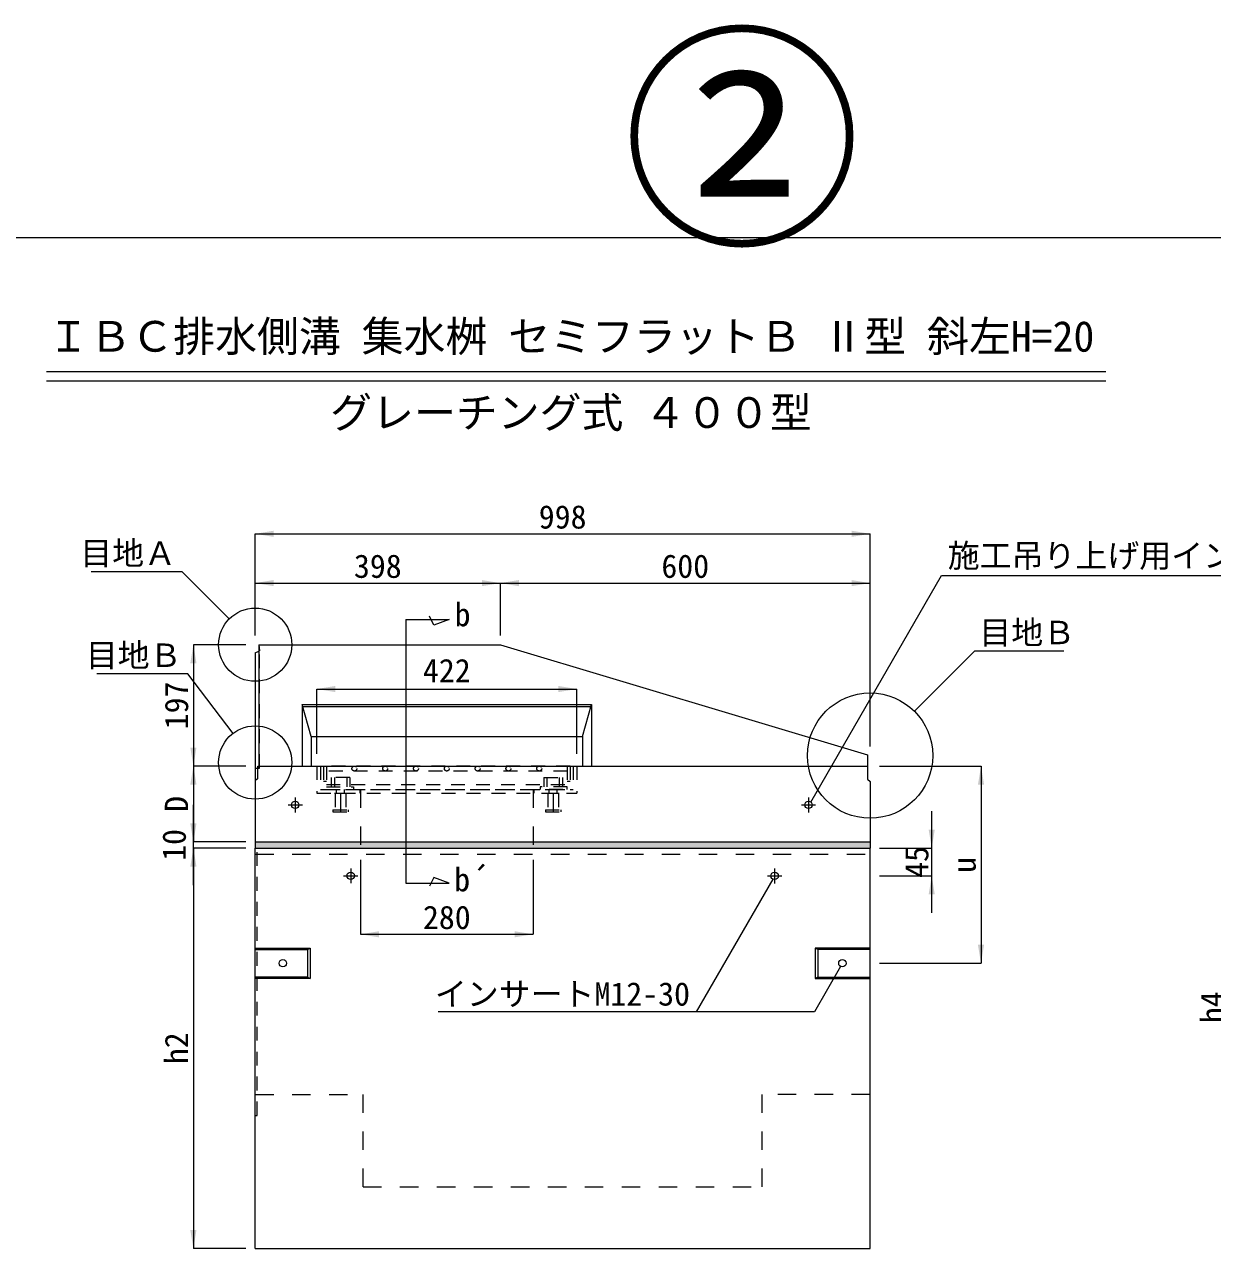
# Model space of a CAD drawing. Units: millimetres at full size. Extents: x -36174 to -11409, y 24892 to 47415.
# Drawn here: x -18764 to -16836, y 42318 to 44304 of the extents above; entities that cross this region are included whole.
import ezdxf
from ezdxf.enums import TextEntityAlignment as Align

# ---------------------------------------------------------------- set-up
doc = ezdxf.new("R2010")
doc.units = ezdxf.units.MM
doc.header["$LTSCALE"] = 30
doc.linetypes.add('USER1', pattern=[1.35, 0.75, -0.6])
doc.linetypes.add('USER2', pattern=[2, 1, -1])
for name, color, linetype, lineweight in [('0_2', 7, 'Continuous', 13), ('側溝・本体', 7, 'Continuous', 9), ('寸法引出', 7, 'Continuous', 9), ('寸法線', 7, 'Continuous', 9), ('本体', 2, 'Continuous', 20), ('枠', 5, 'Continuous', 5), ('補助線', 8, 'Continuous', 9), ('ｲﾝｻｰﾄ', 3, 'USER1', 9), ('ｸﾞﾚｰﾁﾝｸﾞ', 7, 'USER1', 5)]:
    doc.layers.add(name, color=color, linetype=linetype, lineweight=lineweight)
doc.layers.add('ﾊｯﾁﾝｸﾞ', color=8, linetype='Continuous')
doc.styles.add('ＭＳ ゴシック', font='')
doc.styles.get('ＭＳ ゴシック').set_extended_font_data('MS Gothic')

# ---------------------------------------------------------------- blocks, each defined once
blk = doc.blocks.new('filled_arrow')
at = {"color": 0, "linetype": 'Continuous', "lineweight": -2}
blk.add_solid([(7.5, 1.25), (0, 0), (7.5, -1.25)], dxfattribs=at)

msp = doc.modelspace()

# ---------------------------------------------------------------- hatches: boundary and pattern name
at = {"layer": '寸法線'}
msp.add_hatch(color=256, dxfattribs=at).paths.add_polyline_path([(-17439.88, 42775.25), (-17440.85, 42774.08), (-17440.41, 42773.83)])
at = {"layer": 'ﾊｯﾁﾝｸﾞ'}
msp.add_hatch(color=256, dxfattribs=at).paths.add_polyline_path([(-18389.88, 42977.69), (-18389.88, 42967.69), (-18367.87, 42967.68), (-17391.88, 42967.68), (-17391.88, 42977.69)])

# ---------------------------------------------------------------- linework, layer by layer
at = {"layer": '側溝・本体', "lineweight": 20}
for p, q in [((-18728.68, 43741.25), (-17009.49, 43741.25)), ((-18728.68, 43726.25), (-17009.17, 43726.25))]:
    msp.add_line(p, q, dxfattribs=at)
at = {"layer": '側溝・本体'}
for p, q in [((-18313.88, 43200.59), (-17843.88, 43200.59)), ((-18298.88, 43148.68), (-18313.88, 43200.59)), ((-18313.88, 43200.59), (-18313.88, 43100.66)), ((-18313.01, 43197.59), (-17844.74, 43197.59)), ((-17858.88, 43148.68), (-17843.88, 43200.59)), ((-17843.88, 43200.59), (-17843.88, 43100.66)), ((-18298.88, 43148.68), (-17858.88, 43148.68)), ((-18298.88, 43148.68), (-18298.88, 43100.66)), ((-17858.88, 43148.68), (-17858.88, 43100.66)), ((-17396.38, 43079.69), (-17391.88, 43075.69)), ((-18336.45, 43037.69), (-18313.25, 43037.69)), ((-18324.88, 43049.49), (-18324.88, 43025.42)), ((-17503.45, 43037.69), (-17480.25, 43037.69)), ((-17491.88, 43049.49), (-17491.88, 43025.42)), ((-18234.85, 42934.49), (-18234.85, 42910.41)), ((-17546.88, 42934.25), (-17546.88, 42910.18)), ((-18246.42, 42922.68), (-18223.22, 42922.68)), ((-17558.45, 42922.45), (-17535.25, 42922.45))]:
    msp.add_line(p, q, dxfattribs=at)
at = {"layer": '側溝・本体', "linetype": 'USER2'}
for p, q in [((-18218.88, 43062.68), (-18218.88, 42957.69)), ((-17938.88, 43062.68), (-17938.88, 42957.69)), ((-18389.88, 42957.69), (-17391.88, 42957.69)), ((-18389.88, 42567.68), (-18214.88, 42567.68)), ((-18214.88, 42417.68), (-18214.88, 42567.68)), ((-17391.88, 42567.68), (-17566.88, 42567.68)), ((-17566.88, 42417.68), (-17566.88, 42567.68)), ((-18214.88, 42417.68), (-17566.88, 42417.68))]:
    msp.add_line(p, q, dxfattribs=at)
at = {"layer": '側溝・本体', "lineweight": 13}
msp.add_line((-18389.88, 42977.69), (-17391.88, 42977.69), dxfattribs=at)
at = {"layer": '寸法引出'}
for p, q in [((-18145.36, 43338.65), (-18145.36, 42910.7)), ((-18145.36, 43338.65), (-18075.11, 43338.65)), ((-18116.75, 43338.65), (-18075.11, 43338.65)), ((-18099.86, 43329.45), (-18107.02, 43343.77)), ((-18075.11, 43338.65), (-18099.86, 43329.45)), ((-18099.86, 42919.9), (-18107.02, 42905.58)), ((-18075.11, 42910.7), (-18099.86, 42919.9)), ((-18145.36, 42910.7), (-18075.11, 42910.7)), ((-18116.75, 42910.7), (-18075.11, 42910.7))]:
    msp.add_line(p, q, dxfattribs=at)
at = {"layer": '寸法線'}
for p, q in [((-18389.88, 43477.69), (-17391.88, 43477.69)), ((-18389.88, 43312.69), (-18389.88, 43477.69)), ((-17391.88, 43132.69), (-17391.88, 43477.69)), ((-18389.88, 43397.69), (-17991.88, 43397.69)), ((-18389.88, 43312.69), (-18389.88, 43397.69)), ((-17991.88, 43312.69), (-17991.88, 43397.69)), ((-17991.88, 43397.69), (-17391.88, 43397.69)), ((-17991.88, 43312.69), (-17991.88, 43397.69)), ((-17391.88, 43132.69), (-17391.88, 43397.69)), ((-18490.19, 43297.69), (-18490.19, 43100.68)), ((-18404.88, 43297.69), (-18490.19, 43297.69)), ((-18490.19, 43100.68), (-18490.19, 42977.69)), ((-18404.88, 43100.68), (-18490.19, 43100.68)), ((-18404.88, 43100.68), (-18490.19, 43100.68)), ((-17376.88, 43100.68), (-17211.88, 43100.68)), ((-17211.88, 43100.68), (-17211.88, 42780.68)), ((-18490.19, 42907.69), (-18490.19, 43037.69)), ((-17291.88, 42862.45), (-17291.88, 43027.68)), ((-18404.88, 42977.69), (-18490.19, 42977.69)), ((-18404.88, 42977.69), (-18490.19, 42977.69)), ((-18404.88, 42967.69), (-18490.19, 42967.69)), ((-18490.19, 42967.68), (-18490.19, 42317.68)), ((-18404.88, 42967.68), (-18490.19, 42967.68)), ((-17376.88, 42967.68), (-17291.88, 42967.68)), ((-18218.88, 42948.69), (-18218.88, 42827.69)), ((-17938.88, 42948.69), (-17938.88, 42827.69)), ((-17376.88, 42922.45), (-17291.88, 42922.45)), ((-18218.88, 42827.69), (-17938.88, 42827.69)), ((-17376.88, 42780.68), (-17211.88, 42780.68)), ((-18404.88, 42317.68), (-18490.19, 42317.68))]:
    msp.add_line(p, q, dxfattribs=at)
for points in [[(-18431.88, 43339.69), (-18508.38, 43416.19), (-18656.05, 43416.19)], [(-17488.06, 43042.31), (-17275.85, 43409.86), (-16652.04, 43409.86)], [(-17319.98, 43189.58), (-17222.07, 43287.5), (-17077.31, 43287.5)], [(-18425.5, 43153.38), (-18499.39, 43250.58), (-18646.65, 43250.58)], [(-17549.88, 42917.25), (-17674.22, 42701.89), (-18092.95, 42701.89)], [(-17439.88, 42775.25), (-17482.24, 42701.89), (-17674.22, 42701.89)]]:
    msp.add_lwpolyline(points, dxfattribs=at)
msp.add_lwpolyline([(-17439.88, 42775.25), (-17440.85, 42774.08), (-17440.41, 42773.83)], close=True, dxfattribs=at)
for centre, radius in [((-18389.88, 43297.69), 59.4), ((-17391.88, 43117.69), 101.68), ((-18389.88, 43106.52), 59.4)]:
    msp.add_circle(centre, radius, dxfattribs=at)
at = {"layer": '本体'}
for p, q in [((-18383.88, 43297.69), (-17991.88, 43297.69)), ((-18383.88, 43297.69), (-18383.88, 43287.26)), ((-17991.88, 43297.69), (-17396.38, 43119.04)), ((-18389.88, 43284.69), (-18383.88, 43287.26)), ((-18389.88, 43284.69), (-18389.88, 42967.69)), ((-17396.38, 43119.04), (-17396.38, 43079.69)), ((-18385.38, 43100.68), (-17396.38, 43100.68)), ((-17391.88, 43075.69), (-17391.88, 42967.68)), ((-18389.88, 42317.68), (-18389.88, 42967.69)), ((-18389.88, 42967.68), (-17391.88, 42967.68)), ((-18204.88, 42967.68), (-18106.94, 42967.68)), ((-17391.88, 42317.68), (-17391.88, 42967.68)), ((-18389.88, 42317.68), (-17391.88, 42317.68))]:
    msp.add_line(p, q, dxfattribs=at)
at = {"layer": '本体', "color": 4, "linetype": 'USER1', "lineweight": 5}
for p, q in [((-18383.88, 43297.69), (-18382.88, 43287.69)), ((-18383.88, 43287.26), (-18382.88, 43287.69)), ((-18382.88, 43097.52), (-18382.88, 43287.69)), ((-18385.38, 43097.52), (-18382.88, 43097.52)), ((-18386.88, 42533.68), (-18386.88, 42967.68)), ((-18389.88, 42533.68), (-18386.88, 42533.68))]:
    msp.add_line(p, q, dxfattribs=at)
at = {"layer": '本体', "lineweight": 5}
for p, q in [((-18383.88, 43287.26), (-18383.88, 43099.68)), ((-18389.88, 43097.52), (-18385.38, 43097.52))]:
    msp.add_line(p, q, dxfattribs=at)
at = {"layer": '本体', "lineweight": 9}
for q in [(-18385.38, 43100.68), (-18389.88, 43076.69)]:
    msp.add_line((-18385.38, 43080.69), q, dxfattribs=at)
at = {"layer": '本体', "linetype": 'USER1', "lineweight": 5}
msp.add_line((-18383.88, 43097.52), (-18383.88, 43099.68), dxfattribs=at)
at = {"layer": '本体', "color": 4, "lineweight": 5}
for p, q in [((-18389.88, 42805.18), (-18300.88, 42805.18)), ((-18389.88, 42803.18), (-18304.88, 42803.18)), ((-18304.88, 42803.18), (-18300.88, 42805.18)), ((-18304.88, 42803.18), (-18304.88, 42758.18)), ((-18300.88, 42805.18), (-18300.88, 42756.18)), ((-17391.88, 42805.18), (-17480.88, 42805.18)), ((-17476.88, 42803.18), (-17480.88, 42805.18)), ((-17480.88, 42805.18), (-17480.88, 42756.18)), ((-17391.88, 42803.18), (-17476.88, 42803.18)), ((-17476.88, 42803.18), (-17476.88, 42758.18)), ((-18304.88, 42758.18), (-18389.88, 42758.18)), ((-18300.88, 42756.18), (-18389.88, 42756.18)), ((-18304.88, 42758.18), (-18300.88, 42756.18)), ((-17476.88, 42758.18), (-17480.88, 42756.18)), ((-17480.88, 42756.18), (-17391.88, 42756.18)), ((-17476.88, 42758.18), (-17391.88, 42758.18))]:
    msp.add_line(p, q, dxfattribs=at)
at = {"layer": '枠', "lineweight": 20}
msp.add_line((-20399.92, 43958.36), (-14799.92, 43958.36), dxfattribs=at)
at = {"layer": '補助線'}
for p, q in [((-18289.88, 43225.8), (-17867.88, 43225.8)), ((-18289.88, 43120.68), (-18289.88, 43225.8)), ((-17867.88, 43120.68), (-17867.88, 43225.8)), ((-18251.38, 43056.68), (-18251.38, 43026.68)), ((-17906.38, 43056.68), (-17906.38, 43026.68))]:
    msp.add_line(p, q, dxfattribs=at)
at = {"layer": '補助線', "lineweight": 13}
for p, q in [((-18261.38, 43056.68), (-18241.38, 43056.68)), ((-18261.38, 43056.68), (-18241.38, 43056.68)), ((-17916.38, 43056.68), (-17896.38, 43056.68))]:
    msp.add_line(p, q, dxfattribs=at)
at = {"layer": 'ｲﾝｻｰﾄ'}
for p, q in [((-18259.88, 43056.68), (-18259.88, 43029.68)), ((-18259.88, 43056.68), (-18242.88, 43056.68)), ((-18242.88, 43056.68), (-18242.88, 43029.68)), ((-17914.88, 43056.68), (-17914.88, 43029.68)), ((-17914.88, 43056.68), (-17897.88, 43056.68)), ((-17897.88, 43056.68), (-17897.88, 43029.68)), ((-18263.88, 43029.68), (-18263.88, 43026.68)), ((-18263.88, 43029.68), (-18238.88, 43029.68)), ((-18263.88, 43026.68), (-18238.88, 43026.68)), ((-18238.88, 43029.68), (-18238.88, 43026.68)), ((-17918.88, 43029.68), (-17918.88, 43026.68)), ((-17918.88, 43029.68), (-17893.88, 43029.68)), ((-17918.88, 43026.68), (-17893.88, 43026.68)), ((-17893.88, 43029.68), (-17893.88, 43026.68))]:
    msp.add_line(p, q, dxfattribs=at)
at = {"layer": 'ｲﾝｻｰﾄ', "linetype": 'Continuous'}
for centre in [(-18324.88, 43037.69), (-17491.88, 43037.69), (-18234.85, 42922.68), (-17546.88, 42922.45), (-18344.88, 42780.68), (-17436.88, 42780.68)]:
    msp.add_circle(centre, 6, dxfattribs=at)
at = {"layer": 'ｸﾞﾚｰﾁﾝｸﾞ'}
for p, q in [((-18289.88, 43100.68), (-18289.88, 43056.68)), ((-18289.88, 43100.68), (-17867.88, 43100.68)), ((-18283.88, 43100.68), (-18283.88, 43062.68)), ((-18278.88, 43100.68), (-18278.88, 43075.68)), ((-17878.88, 43100.68), (-18278.88, 43100.68)), ((-18274.38, 43100.68), (-18274.38, 43062.68)), ((-17883.38, 43092.68), (-18274.38, 43092.68)), ((-17883.38, 43100.68), (-17883.38, 43062.68)), ((-17878.88, 43100.68), (-17878.88, 43075.68)), ((-17873.88, 43100.68), (-17873.88, 43062.68)), ((-17867.88, 43100.68), (-17867.88, 43056.68)), ((-18274.38, 43075.68), (-18278.88, 43075.68)), ((-18236.38, 43082.18), (-18266.38, 43082.18)), ((-18266.38, 43082.18), (-18266.38, 43067.18)), ((-18261.38, 43082.18), (-18261.38, 43067.18)), ((-18241.38, 43082.18), (-18241.38, 43067.18)), ((-18236.38, 43082.18), (-18236.38, 43067.18)), ((-17921.38, 43082.18), (-17921.38, 43067.18)), ((-17921.38, 43082.18), (-17891.38, 43082.18)), ((-17916.38, 43082.18), (-17916.38, 43067.18)), ((-17896.38, 43082.18), (-17896.38, 43067.18)), ((-17891.38, 43082.18), (-17891.38, 43067.18)), ((-17878.88, 43075.68), (-17883.38, 43075.68)), ((-18289.88, 43056.68), (-17867.88, 43056.68)), ((-18283.88, 43062.68), (-17873.88, 43062.68)), ((-18274.38, 43070.68), (-17883.38, 43070.68)), ((-18274.38, 43067.18), (-18230.38, 43067.18)), ((-18274.38, 43062.68), (-17883.38, 43062.68)), ((-18257.88, 43056.68), (-18257.88, 43062.68)), ((-18244.88, 43056.68), (-18244.88, 43062.68)), ((-18230.38, 43067.18), (-18230.38, 43062.68)), ((-18219.88, 43062.68), (-18219.88, 43056.68)), ((-17937.88, 43062.68), (-17937.88, 43056.68)), ((-17883.38, 43067.18), (-17927.38, 43067.18)), ((-17927.38, 43067.18), (-17927.38, 43062.68)), ((-17890.38, 43062.68), (-17920.38, 43062.68)), ((-17912.88, 43056.68), (-17912.88, 43062.68)), ((-17899.88, 43056.68), (-17899.88, 43062.68)), ((-17883.38, 43062.68), (-17883.38, 43067.18))]:
    msp.add_line(p, q, dxfattribs=at)
at = {"layer": 'ｸﾞﾚｰﾁﾝｸﾞ', "lineweight": 9}
for centre in [(-18228.88, 43096.68), (-18178.88, 43096.68), (-18128.88, 43096.68), (-18078.88, 43096.68), (-18028.88, 43096.68), (-17978.88, 43096.68), (-17928.88, 43096.68)]:
    msp.add_circle(centre, 4, dxfattribs=at)

# ---------------------------------------------------------------- block references
at = {"layer": '寸法線', "xscale": 4, "yscale": 4}
for p in [(-18389.88, 43477.69), (-18389.88, 43397.69), (-17991.88, 43397.69), (-18218.88, 42827.69)]:
    msp.add_blockref('filled_arrow', p, dxfattribs=at)
at = {"layer": '寸法線'}
for p, xscale, yscale, rotation in [((-17391.88, 43477.69), 4, 4, 180), ((-17991.88, 43397.69), 4, 4, 180), ((-17391.88, 43397.69), 4, 4, 180), ((-18490.19, 43297.69), 4, 4, 270), ((-18490.19, 43100.68), 4, 4, 90), ((-18490.19, 43100.68), 4, 4, 270), ((-17211.88, 43100.68), 4, 4, 270), ((-17488.06, 43042.31), 0.2, 0.2, 60), ((-18490.19, 42977.69), 4, 4, 90), ((-18490.19, 42977.69), 4, 4, 90), ((-17291.88, 42967.68), 4, 4, 90), ((-18490.19, 42967.69), 4, 4, 270), ((-18490.19, 42967.68), 4, 4, 270), ((-17549.88, 42917.25), 0.2, 0.2, 240), ((-17291.88, 42922.45), 4, 4, 270), ((-17938.88, 42827.69), 4, 4, 180), ((-17211.88, 42780.68), 4, 4, 90), ((-18490.19, 42317.68), 4, 4, 90)]:
    msp.add_blockref('filled_arrow', p, dxfattribs=dict(at, xscale=xscale, yscale=yscale, rotation=rotation))
at = {"layer": '補助線', "xscale": 4, "yscale": 4}
msp.add_blockref('filled_arrow', (-18289.88, 43225.8), dxfattribs=at)
at = {"layer": '補助線', "xscale": 4, "yscale": 4, "rotation": 180}
msp.add_blockref('filled_arrow', (-17867.88, 43225.8), dxfattribs=at)

# ---------------------------------------------------------------- texts
at = {"layer": '0_2', "style": 'ＭＳ ゴシック'}
for s, height, p in [('ＩＢＣ排水側溝 集水桝 セミフラットＢ Ⅱ型 斜左H=20', 49.84, (-17877.35, 43798.22)), ('グレーチング式 ４００型', 49.84, (-17877.35, 43674.49)), ('b', 37.98, (-18053.23, 43346.73)), ('b´', 37.98, (-18038.26, 42916.49))]:
    msp.add_text(s, height=height, dxfattribs=at).set_placement(p, align=Align.MIDDLE_CENTER)
at = {"layer": '寸法線', "style": 'ＭＳ ゴシック'}
for s, p in [('998', (-17890.88, 43505.19)), ('398', (-18190.88, 43425.19)), ('600', (-17691.88, 43425.19)), ('280', (-18078.88, 42855.19))]:
    msp.add_text(s, height=37.98, dxfattribs=at).set_placement(p, align=Align.MIDDLE_CENTER)
for s, p in [('目地Ａ', (-18518.38, 43465.21)), ('目地Ｂ', (-18509.39, 43299.6)), ('インサートM12-30', (-17684.22, 42749.89))]:
    msp.add_text(s, height=37.98, dxfattribs=at).set_placement(p, align=Align.TOP_RIGHT)
for s, p in [('施工吊り上げ用インサート', (-17265.85, 43461.31)), ('目地Ｂ', (-17214.57, 43336.51))]:
    msp.add_text(s, height=37.98, dxfattribs=at).set_placement(p, align=Align.TOP_LEFT)
for s, p in [('197', (-18517.69, 43199.18)), ('D', (-18517.69, 43039.18)), ('10', (-18521.44, 42972.69)), ('45', (-17316.29, 42945.06)), ('u', (-17239.38, 42940.68)), ('h4', (-16836.47, 42709.19)), ('h2', (-18517.69, 42642.68))]:
    msp.add_text(s, height=37.98, rotation=90, dxfattribs=at).set_placement(p, align=Align.MIDDLE_CENTER)
at = {"layer": '補助線', "color": 1, "style": 'ＭＳ ゴシック'}
msp.add_text('②', height=284.8, dxfattribs=at).set_placement((-17599.92, 43890.29), align=Align.BOTTOM_CENTER)
at = {"layer": '補助線', "style": 'ＭＳ ゴシック'}
msp.add_text('422', height=37.98, dxfattribs=at).set_placement((-18078.88, 43255.8), align=Align.MIDDLE_CENTER)

doc.saveas('drawing.dxf')
